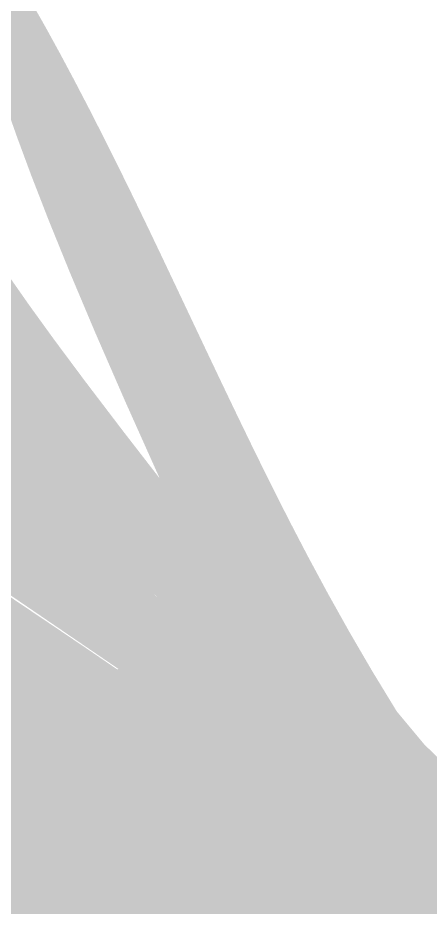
# Model space of a CAD drawing. Header units: millimetres. Extents: x -709 to -405, y 315 to 612.
# Drawn here: x -549.65 to -545.1, y 597.03 to 606.84 of the extents above; entities that cross this region are included whole.
import ezdxf

# ---------------------------------------------------------------- set-up
doc = ezdxf.new("R2010")
doc.units = ezdxf.units.MM
doc.layers.add('Background Fill', color=3, linetype='Continuous')
doc.layers.add('magpiefill', color=3, linetype='Continuous')
picture_1 = doc.add_image_def('image4.jpg', size_in_pixel=(2304, 3072))

msp = doc.modelspace()

# ---------------------------------------------------------------- hatches: boundary and pattern name
at = {"layer": 'magpiefill'}
h = msp.add_hatch(color=255, dxfattribs=at)
h.dxf.hatch_style = 1
h.paths.add_polyline_path([(-551.5692907313593, 606.851873923434), (-551.7338337830053, 607.1275860534022), (-551.8959483586306, 607.3996573564311), (-552.0558773083169, 607.6672383036558), (-552.2138634821446, 607.929479366214), (-552.370149730196, 608.1855310152409), (-552.5249789025513, 608.4345437218733), (-552.6785938492931, 608.6756679572474), (-552.8308326796631, 608.9075242495463), (-552.9799145395522, 609.126613355141), (-553.1236538340112, 609.3289060874494), (-553.2598649680913, 609.5103732598884), (-553.3863623468437, 609.6669856858774), (-553.5009603753196, 609.7947141788331), (-553.6014734585715, 609.8895295521733), (-553.6857160016492, 609.9474026193163), (-553.7520326187497, 609.9654935317261), (-553.800888760649, 609.9457197930508), (-553.8332800872685, 609.8911882449869), (-553.8502022585284, 609.8050057292289), (-553.8526509343505, 609.6902790874724), (-553.8416217746557, 609.5501151614121), (-553.8181104393655, 609.387620792744), (-553.7831125883997, 609.2059028231627), (-553.7372474736617, 609.0073055427004), (-553.6796287149774, 608.7911230347371), (-553.6089935241541, 608.555886830989), (-553.5240791129993, 608.300128463173), (-553.4236226933207, 608.0223794630053), (-553.3063614769255, 607.7211713622024), (-553.1710326756211, 607.3950356924811), (-553.0163735012148, 607.0425039855579), (-552.8394294658923, 606.660543677566), (-552.6304792833505, 606.2398658223084), (-552.3781099676651, 605.7696173780051), (-552.0709085329107, 605.2389453028757), (-551.6974619931627, 604.6369965551393), (-551.2463573624959, 603.9529180930167), (-550.7856353265374, 603.2901536969548), (-550.2570066276438, 602.8038616951259), (-549.7951041923994, 602.377847933216), (-549.3944754852887, 602.0075650978869), (-549.0496679707959, 601.688465875803), (-548.7552291134057, 601.4160029536265), (-548.5057063776028, 601.1856290180214), (-548.295647227872, 600.9927967556501), (-548.1195991286969, 600.832958853176), (-547.9725204689722, 600.7019355036412), (-547.8510133352279, 600.5970169256045), (-547.7520907384028, 600.5158608440032), (-547.6727656894382, 600.4561249837755), (-547.6100511992715, 600.415467069858), (-547.560960278844, 600.3915448271898), (-547.5225059390943, 600.3820159807073), (-547.4917011909623, 600.384538255349), (-547.4666557943375, 600.3982122573414), (-547.4498665049085, 600.4279101180722), (-547.4449268273141, 600.4799468502174), (-547.4554302661927, 600.5606374664546), (-547.484970326183, 600.6762969794592), (-547.5371405119241, 600.8332404019088), (-547.6155343280543, 601.0377827464799), (-547.723745279212, 601.2962390258489), (-547.9542619434447, 601.5902347003536), (-548.4863011618365, 602.2771419852785), (-548.9108686966489, 602.8346147735781), (-549.2486623665776, 603.2883263666129), (-549.5203799903198, 603.6639500657436), (-549.7467193865704, 603.9871591723307), (-549.9483783740262, 604.2836269877346), (-550.1426273935565, 604.5747297260191), (-550.3330273747275, 604.8646552520577), (-550.5197118692785, 605.1532943434264), (-550.7028144289486, 605.440537777701), (-550.8824686054774, 605.7262763324587), (-551.0588079506042, 606.0104007852752), (-551.2319660160691, 606.2928019137267), (-551.4020763536107, 606.5733704953902)])
h = msp.add_hatch(color=253, dxfattribs=at)
h.dxf.hatch_style = 1
h.paths.add_polyline_path([(-555.1518655678802, 607.8567135620165), (-555.3457827627525, 608.0688142272753), (-555.5290876551358, 608.2677350763284), (-555.7020352187128, 608.4540465120976), (-555.8646800840594, 608.6279326035745), (-556.0162755093337, 608.7880320840214), (-556.1558744095896, 608.9325973527702), (-556.2825296998808, 609.0598808091515), (-556.3952942952611, 609.1681348524967), (-556.4932211107839, 609.2556118821369), (-556.5753630615035, 609.3205642974034), (-556.6407730624732, 609.361244497627), (-556.6889937628781, 609.3766290038395), (-556.7215267484294, 609.3685908238725), (-556.7403633389683, 609.3397270872595), (-556.747494854338, 609.2926349235324), (-556.74491261438, 609.2299114622244), (-556.7346079389368, 609.1541538328675), (-556.7185721478505, 609.0679591649944), (-556.6987965609629, 608.9739245881378), (-556.6767584785636, 608.8739676086318), (-556.651879122731, 608.7672872400177), (-556.6230656959907, 608.6524028726368), (-556.5892254008685, 608.5278338968317), (-556.5492654398901, 608.3920997029445), (-556.5020930155807, 608.2437196813179), (-556.4466153304664, 608.0812132222943), (-556.3817395870727, 607.9030997162153), (-556.3065733325801, 607.7085397458534), (-556.2210254927828, 607.4992586637009), (-556.125205338133, 607.2776230146796), (-556.0192221390797, 607.0459993437111), (-555.9031851660736, 606.8067541957174), (-555.7772036895648, 606.5622541156212), (-555.6413869800032, 606.3148656483435), (-555.4958443078394, 606.066955338807), (-555.3367607122989, 605.8163153602713), (-555.1446243077075, 605.5424403993503), (-554.8959989771663, 605.2202507709953), (-554.5674486037768, 604.8246667901581), (-554.1355370706402, 604.3306087717904), (-553.5768282608581, 603.7129970308438), (-552.8678860575317, 602.9467518822695), (-551.985274343762, 602.0067936410198), (-548.5402734662041, 599.6554522151264), (-548.5199658425554, 599.6656008651978), (-548.3404081750654, 599.6656008651978), (-548.2588924364122, 599.6452320652774), (-549.2878009115433, 600.4063880464162), (-550.0965688963398, 601.02073505228), (-550.7182774061275, 601.5111597290423), (-551.1860074562321, 601.9005487228787), (-551.53284006198, 602.2117886799626), (-551.791856238697, 602.4677662464685), (-551.9961370017089, 602.6913680685715), (-552.1787633663427, 602.9054807924455), (-552.3668999841537, 603.1287968436595), (-552.5640460516219, 603.3632317653577), (-552.7677844014569, 603.6065068800802), (-552.9756978663681, 603.8563435103647), (-553.1853692790651, 604.1104629787516), (-553.3943814722583, 604.3665866077787), (-553.6003172786566, 604.6224357199857), (-553.8007595309701, 604.8757316379113), (-553.9935840506074, 605.1244290399669), (-554.1778386137719, 605.3674160280543), (-554.352863985365, 605.6038140599476), (-554.5180009302899, 605.8327445934196), (-554.6725902134483, 606.0533290862448), (-554.8159725997418, 606.264688996197), (-554.9474888540735, 606.4659457810503), (-555.0664797413451, 606.6562208985786), (-555.1719106333727, 606.8339403066211), (-555.2612453296291, 606.9947479632813), (-555.3315722364998, 607.1335923267294), (-555.3799797603718, 607.2454218551345), (-555.4035563076312, 607.3251850066663), (-555.3993902846638, 607.3678302394937), (-555.3645700978567, 607.3683060117866), (-555.296184153596, 607.3215607817148), (-555.1926072711373, 607.2247942396715), (-555.0573599212164, 607.0842110049515), (-554.8952489874367, 606.9082669290741), (-554.7110813534031, 606.7054178635562), (-554.5096639027197, 606.4841196599187), (-554.295803518992, 606.2528281696789), (-554.0743070858233, 606.0199992443563), (-553.8499814868186, 605.7940887354692), (-553.6189354821805, 605.574108334517), (-553.3424853385034, 605.3212930929207), (-552.9732491989806, 604.9874339020818), (-552.4638452068052, 604.5243216534017), (-551.7668915051696, 603.8837472382821), (-551.5817227410436, 603.711621280934), (-551.9260705580701, 604.1234933864095), (-552.2591585179324, 604.5206039236625), (-552.5808605795715, 604.9026899404744), (-552.8910507019275, 605.2694884846286), (-553.1896028439442, 605.6207366039083), (-553.4763909645613, 605.9561713460961), (-553.7512890227218, 606.2755297589749), (-554.0141709773662, 606.5785488903277), (-554.2649742898933, 606.8651046804601), (-554.5038904315272, 607.135628639773), (-554.7311743759492, 607.3906911711877), (-554.9470810968395, 607.6308626776281)])
h = msp.add_hatch(color=255, dxfattribs=at)
h.dxf.hatch_style = 1
h.paths.add_polyline_path([(-549.1896711831607, 606.4570867233474), (-549.3448371083472, 606.7397539908653), (-549.4935755817721, 607.0017757854166), (-549.6340737349855, 607.2391987153278), (-549.7645186995364, 607.4480693889252), (-549.88343637277, 607.6255508814696), (-549.9907077152104, 607.773272135952), (-550.0865524531787, 607.8939785622977), (-550.1711903129951, 607.990415570432), (-550.2448410209794, 608.0653285702793), (-550.3077243034526, 608.121462971765), (-550.3600598867346, 608.1615641848142), (-550.4020674971454, 608.1883776193508), (-550.4340034893363, 608.2039440304326), (-550.4562707312792, 608.2074855536398), (-550.469308719277, 608.1975196696849), (-550.4735569496321, 608.1725638592804), (-550.4694549186476, 608.1311356031388), (-550.4574421226256, 608.0717523819728), (-550.4379580578692, 607.9929316764941), (-550.4114422206809, 607.8931909674158), (-550.378146408741, 607.7711712784359), (-550.3375716252422, 607.6260078051984), (-550.2890311747537, 607.4569592863323), (-550.2318383618455, 607.2632844604677), (-550.1653064910877, 607.0442420662346), (-550.0887488670504, 606.799090842262), (-550.0014787943024, 606.5270895271794), (-549.9028095774153, 606.2274968596166), (-549.7909721631214, 605.8975581114929), (-549.6598680668127, 605.5264646878825), (-549.5023164460425, 605.1013945271507), (-549.3111364583661, 604.6095255676615), (-549.0791472613386, 604.0380357477786), (-548.7991680125136, 603.3741030058676), (-548.5079585465103, 602.7057528244651), (-548.2049176236376, 602.3211386777917), (-547.9430882151953, 601.98646972455), (-547.7179955925776, 601.6977171699685), (-547.5251650271789, 601.450852219275), (-547.3601217903944, 601.2418460776983), (-547.2183911536198, 601.0666699504669), (-547.0954983882488, 600.9212950428091), (-546.9869687656768, 600.8016925599535), (-546.8892793482631, 600.7055387807768), (-546.8027143622265, 600.6373302787463), (-546.7285098247506, 600.6032687009788), (-546.6679017530181, 600.6095556945913), (-546.6221261642129, 600.6623929066988), (-546.5924190755177, 600.7679819844183), (-546.5800165041163, 600.9325245748659), (-546.5861544671914, 601.1622223251584), (-546.6585740075734, 601.3012923897253), (-546.8584077440499, 601.6966138521889), (-547.0486681286293, 602.0822593312273), (-547.230735795492, 602.458015256003), (-547.4059581267476, 602.823895830204), (-547.5755494962201, 603.1808263556189), (-547.7406910256638, 603.5299599085588), (-547.9025638368314, 603.8724495653362), (-548.0623490514773, 604.2094484022639), (-548.2212277913542, 604.5421094956541), (-548.3803811782162, 604.8715859218189), (-548.5409903338164, 605.1990307570708), (-548.7037373815414, 605.524745999724), (-548.8673084513072, 605.8456293361033), (-549.0298906746639, 606.157727374536)])
h = msp.add_hatch(color=255, dxfattribs=at)
h.dxf.hatch_style = 1
h.paths.add_polyline_path([(-551.7668915051696, 603.8837472382819), (-552.4638452068052, 604.5243216534017), (-552.973249198981, 604.9874339020818), (-553.3424853385034, 605.3212930929207), (-553.6189354821805, 605.574108334517), (-553.8499814868186, 605.7940887354692), (-554.0743070858233, 606.0199992443563), (-554.295803518992, 606.2528281696789), (-554.5096639027197, 606.4841196599187), (-554.7110813534031, 606.7054178635562), (-554.8952489874367, 606.9082669290741), (-555.0573599212164, 607.0842110049515), (-555.1926072711373, 607.2247942396715), (-555.296184153596, 607.3215607817148), (-555.3645700978567, 607.3683060117866), (-555.3993902846638, 607.3678302394937), (-555.4035563076312, 607.3251850066663), (-555.3799797603718, 607.2454218551345), (-555.3315722364998, 607.1335923267294), (-555.2612453296291, 606.9947479632813), (-555.1719106333727, 606.8339403066211), (-555.0664797413451, 606.6562208985786), (-554.9474888540735, 606.4659457810503), (-554.8159725997418, 606.264688996197), (-554.6725902134483, 606.0533290862448), (-554.5180009302899, 605.8327445934196), (-554.352863985365, 605.6038140599476), (-554.1778386137719, 605.3674160280543), (-553.9935840506074, 605.1244290399669), (-553.8007595309701, 604.8757316379113), (-553.6003172786566, 604.6224357199857), (-553.3943814722583, 604.3665866077787), (-553.1853692790651, 604.1104629787516), (-552.9756978663681, 603.8563435103647), (-552.7677844014569, 603.6065068800802), (-552.5640460516219, 603.3632317653577), (-552.3668999841537, 603.1287968436595), (-552.1787633663427, 602.9054807924455), (-551.9961370017089, 602.6913680685715), (-551.791856238697, 602.4677662464685), (-551.53284006198, 602.2117886799626), (-551.1860074562321, 601.9005487228787), (-550.7182774061275, 601.5111597290423), (-550.0965688963398, 601.02073505228), (-549.2878009115433, 600.4063880464162), (-548.2588924364122, 599.6452320652774), (-548.1009988333432, 599.6057782952107), (-547.8017351725952, 599.5459557252235), (-547.3827681633829, 599.6057782952107), (-547.2940751822658, 599.6235079522529), (-547.4030916639526, 599.7354898965681), (-547.5325759132498, 599.8670644940422), (-547.6814560947117, 600.0171584765177), (-547.8486603728956, 600.1846985758334), (-548.0331169123563, 600.3686115238316), (-548.1437771708777, 600.4784861417743), (-549.6208075462903, 601.8773754743283), (-550.835006237267, 603.0175015481237)])
h = msp.add_hatch(color=255, dxfattribs=at)
h.dxf.hatch_style = 1
h.paths.add_polyline_path([(-552.7023243688383, 602.4962069933887), (-553.6255537774931, 603.0683592497384), (-554.3445483183009, 603.5010203660839), (-554.8859416566072, 603.812768479999), (-555.2763674577595, 604.0221817290557), (-555.5424593871052, 604.1478382508277), (-555.7108511099912, 604.2083161828889), (-555.8081762917642, 604.222193662812), (-555.8610685977721, 604.2080488281698), (-555.8915991454153, 604.1810431615867), (-555.9035888603079, 604.1426715258845), (-555.8962961201184, 604.0910121289363), (-555.8689793025142, 604.0241431786153), (-555.8208967851631, 603.9401428827936), (-555.7513069457333, 603.8370894493447), (-555.659468161893, 603.7130610861401), (-555.5446388113094, 603.5661360010544), (-555.4062201049749, 603.394394958379), (-555.244184587179, 603.1959289480922), (-555.0586476355361, 602.9688315165905), (-554.8497246276594, 602.7111962102713), (-554.617530941163, 602.4211165755319), (-554.3621819536613, 602.0966861587694), (-554.0837930427679, 601.7359985063812), (-553.7824795860961, 601.3371471647648), (-553.5381704596325, 601.217191596194), (-553.149989812666, 601.0246196110458), (-552.7547224227033, 600.8264470020817), (-552.3498687040329, 600.6213010608867), (-551.9344373098523, 600.4084409909476), (-551.5134698489959, 600.1896536433628), (-551.0935161692073, 599.967357781134), (-550.6811261182298, 599.7439721672611), (-550.2828495438079, 599.5219155647469), (-549.9052362936844, 599.3036067365921), (-549.5548362156038, 599.0914644457977), (-549.2381991573089, 598.887907455365), (-548.9987871707931, 598.887907455365), (-548.8192295033031, 598.887907455365), (-548.6995235100451, 599.007552595339), (-548.5199658425554, 599.007552595339), (-548.4601141683231, 599.3066654452748), (-548.4601141683231, 599.4263105852489), (-548.7593778290711, 599.5459557252235), (-548.5524161092576, 599.6493839799937), (-548.8891360137693, 599.8795164081293), (-549.2867831898686, 600.1482757611202), (-549.7313799107296, 600.4474769391746), (-550.2089484495295, 600.7689348425039), (-550.7055110794442, 601.104464371317), (-551.2070900736487, 601.4458804258237), (-551.6997077053188, 601.7849979062337), (-552.1693862476304, 602.1136317127566), (-552.6054481250617, 602.4254230729629)])
h = msp.add_hatch(color=253, dxfattribs=at)
h.dxf.hatch_style = 1
h.paths.add_polyline_path([(-547.2940532227777, 600.7482196174424), (-547.723745279212, 601.2962390258489), (-547.6155343280543, 601.0377827464799), (-547.5371405119241, 600.8332404019088), (-547.484970326183, 600.6762969794592), (-547.4554302661927, 600.5606374664546), (-547.4449268273141, 600.4799468502174), (-547.4498665049085, 600.4279101180722), (-547.4666557943375, 600.3982122573414), (-547.4917011909623, 600.384538255349), (-547.5225059390943, 600.3820159807073), (-547.5609602788437, 600.3915448271898), (-547.6100511992715, 600.415467069858), (-547.6727656894382, 600.4561249837755), (-547.7520907384028, 600.5158608440032), (-547.8510133352277, 600.5970169256045), (-547.9725204689722, 600.7019355036412), (-548.1195991286969, 600.832958853176), (-548.295647227872, 600.9927967556501), (-548.5057063776031, 601.1856290180214), (-548.7552291134057, 601.4160029536265), (-549.0496679707959, 601.688465875803), (-549.3944754852887, 602.0075650978869), (-549.7951041923994, 602.3778479332159), (-550.2570066276438, 602.8038616951259), (-550.7856353265374, 603.2901536969548), (-550.7061816549867, 603.175856874727), (-550.0655218847088, 602.2949598584905), (-549.6208075462899, 601.8773754743283), (-548.0769135754317, 600.4151599082976), (-547.2975764574167, 599.622808050109), (-546.7842408418871, 599.7254234351848), (-546.4849771811395, 599.7254234351848)])
h = msp.add_hatch(color=253, dxfattribs=at)
h.dxf.hatch_style = 1
h.paths.add_polyline_path([(-546.2246639422099, 600.4824757978669), (-546.4477862850205, 600.8965085146721), (-546.5861544671914, 601.1622223251584), (-546.5800165041163, 600.9325245748659), (-546.5924190755177, 600.7679819844183), (-546.6221261642129, 600.6623929066988), (-546.6679017530181, 600.6095556945913), (-546.7285098247506, 600.6032687009788), (-546.8027143622265, 600.6373302787463), (-546.8892793482631, 600.7055387807768), (-546.9869687656768, 600.8016925599535), (-547.0954983882488, 600.9212950428091), (-547.2183911536198, 601.0666699504669), (-547.3601217903944, 601.2418460776983), (-547.5251650271789, 601.4508522192752), (-547.7179955925776, 601.6977171699685), (-547.9430882151953, 601.9864697245504), (-548.2049176236376, 602.3211386777917), (-548.5079585465103, 602.7057528244651), (-548.4640178694463, 602.6049052802921), (-548.0851581893347, 601.7592327399017), (-547.9542619434447, 601.5902347003536), (-547.2940532227777, 600.7482196174421), (-546.4849771811395, 599.7254234351848), (-546.4849771811395, 599.4861331552364), (-546.4251255069072, 599.1870203053005), (-546.0061558529014, 599.007552595339), (-545.4674828504312, 599.1870203053005), (-545.7358928590954, 599.6275181223441), (-545.9878263449617, 600.059407810145)])
h = msp.add_hatch(color=255, dxfattribs=at)
h.dxf.hatch_style = 1
h.paths.add_polyline_path([(-553.5381704596325, 601.217191596194), (-553.9217639493155, 601.4055356659426), (-554.3032698674252, 601.5910245287072), (-554.6851877996748, 601.7750308929026), (-554.9182051196733, 601.8863817203883), (-555.7686865522816, 602.178530627929), (-556.4113789065871, 602.3821673676233), (-556.8712575572765, 602.5054183769131), (-557.1732978790365, 602.5564100932382), (-557.3424752465542, 602.54326895404), (-557.403765034516, 602.4741213967593), (-557.382142617609, 602.3570938588363), (-557.3025833705207, 602.2003127777124), (-557.184701163568, 602.0108535659621), (-557.0266638496, 601.7915875366983), (-556.8212777770956, 601.5443349781679), (-556.561349294534, 601.2709161786178), (-556.2396847503938, 600.9731514262944), (-555.8490904931557, 600.6528610094457), (-555.3823728712983, 600.3118652163172), (-554.8323382333007, 599.9519843351577), (-554.4453392381652, 599.8200813061253), (-553.8727456087488, 599.622256938143), (-553.2877477574652, 599.4164748634175), (-552.6992565684395, 599.2044412153786), (-552.1161829257944, 598.9878621274562), (-551.5474377136543, 598.7684437330801), (-551.0019318161429, 598.547892165681), (-550.4885761173839, 598.3279135586881), (-550.016281501501, 598.1102140455321), (-549.7170178407533, 598.1102140455321), (-549.4776084990308, 598.1700366155189), (-549.3579025057736, 598.3495043254808), (-549.2980508315411, 598.7682623153908), (-549.2381991573089, 598.887907455365), (-549.5548362156038, 599.0914644457977), (-549.9052362936847, 599.3036067365921), (-550.2828495438079, 599.5219155647469), (-550.68112611823, 599.7439721672611), (-551.0935161692073, 599.967357781134), (-551.5134698489959, 600.1896536433628), (-551.9344373098523, 600.4084409909476), (-552.3498687040329, 600.6213010608867), (-552.7547224227033, 600.8264470020817), (-553.149989812666, 601.0246196110458)])
at = {"layer": 'magpiefill', "true_color": 0x010101}
h = msp.add_hatch(color=18, dxfattribs=at)
h.dxf.hatch_style = 1
edge = h.paths.add_edge_path()
edge.add_line((-545.1682191896837, 575.377641575261), (-546.8717676340677, 575.2034866605933))
edge.add_line((-546.8717676340676, 575.2034866605933), (-549.771278421776, 573.2990530399884))
edge.add_line((-549.7712784217763, 573.299053039988), (-555.7359804338093, 568.993376191261))
edge.add_line((-555.7359804338092, 568.9933761912614), (-559.2153912632251, 565.6813158076742))
edge.add_line((-559.2153912632249, 565.6813158076737), (-559.7952913049322, 565.6813158076737))
edge.add_line((-559.795291304932, 565.6813158076737), (-560.3751939914321, 566.1781254151908))
edge.add_line((-560.3751939914323, 566.1781254151911), (-560.4580368545331, 566.5093309035709))
edge.add_line((-560.4580368545332, 566.5093309035706), (-562.1977422692413, 565.1845075751039))
edge.add_line((-562.1977422692412, 565.184507575104), (-564.5173477256561, 563.5284773833105))
edge.add_line((-564.5173477256564, 563.5284773833106), (-564.7658763149593, 564.6048972829658))
edge.add_line((-564.7658763149594, 564.6048972829658), (-564.6830334518586, 565.1845075751042))
edge.add_line((-564.6830334518585, 565.184507575104), (-563.6889164498527, 566.2609260998123))
edge.add_line((-563.6889164498526, 566.2609260998125), (-563.3575449974488, 566.5093309035709))
edge.add_line((-563.3575449974489, 566.5093309035706), (-563.6060735867521, 566.6749336477606))
edge.add_line((-563.606073586752, 566.674933647761), (-565.1800932752581, 565.5985151230527))
edge.add_line((-565.1800932752578, 565.5985151230527), (-565.5943075907628, 565.9297206114326))
edge.add_line((-565.594307590763, 565.9297206114323), (-565.594307590763, 566.178125415191))
edge.add_line((-565.594307590763, 566.1781254151911), (-566.2570531403641, 566.1781254151911))
edge.add_line((-566.257053140364, 566.1781254151911), (-566.5055817296669, 566.5093309035709))
edge.add_line((-566.5055817296671, 566.5093309035706), (-564.3516619994542, 567.6685514878474))
edge.add_line((-564.3516619994544, 567.6685514878477), (-563.9374476839498, 568.4137645241758))
edge.add_line((-563.9374476839495, 568.4137645241757), (-563.1918592712468, 569.0761768758827))
edge.add_line((-563.1918592712467, 569.0761768758827), (-564.6830334518586, 568.827772072124))
edge.add_line((-564.6830334518585, 568.8277720721243), (-563.523230723651, 569.8213899122111))
edge.add_line((-563.5232307236507, 569.8213899122109), (-559.6296055787298, 572.0570303961429))
edge.add_line((-559.6296055787301, 572.0570303961431), (-555.9845090231123, 574.7066784280235))
edge.add_line((-555.9845090231121, 574.7066784280232), (-551.8423552888881, 577.1079216561451))
edge.add_line((-551.8423552888878, 577.1079216561452), (-549.3570614614773, 578.5983477288019))
edge.add_line((-549.3570614614774, 578.5983477288021), (-549.1085328721745, 579.5091648842675))
edge.add_line((-549.1085328721746, 579.5091648842674), (-548.1972587332702, 580.0887751764056))
edge.add_line((-548.19725873327, 580.0887751764051), (-547.2031417312646, 579.6747676284567))
edge.add_line((-547.2031417312647, 579.6747676284572), (-546.5403961816633, 579.7575696880259))
edge.add_line((-546.5403961816635, 579.7575696880255), (-545.132064864153, 580.9167902723021))
edge.add_line((-545.132064864153, 580.9167902723024), (-543.972259491152, 581.6620033086308))
edge.add_line((-543.9722594911519, 581.6620033086307), (-543.8894166280511, 580.0059731168371))
edge.add_line((-543.889416628051, 580.0059731168371), (-544.2207907252482, 578.7639518479389))
edge.add_line((-544.2207907252481, 578.7639518479388), (-544.5521621776523, 578.5983477288019))
edge.add_line((-544.5521621776527, 578.5983477288021), (-545.0492220010519, 578.763951847939))
edge.add_line((-545.0492220010518, 578.7639518479388), (-545.71196490586, 578.1015394962319))
edge.add_line((-545.7119649058599, 578.101539496232), (-544.6893978614452, 577.2321412448622))
edge.add_line((-544.6893978614452, 577.2321412448625), (-544.5098401939553, 578.0098346546953))
edge.add_line((-544.5098401939555, 578.0098346546948), (-543.6719035307375, 578.488415214592))
edge.add_line((-543.6719035307375, 578.4884152145922), (-542.4149998583073, 578.5482377845793))
edge.add_line((-542.414999858307, 578.548237784579), (-541.6967691883467, 578.3089475046305))
edge.add_line((-541.6967691883468, 578.3089475046309), (-541.6967691883468, 577.7705443747466))
edge.add_line((-541.6967691883468, 577.7705443747465), (-542.2952938650493, 577.531254094798))
edge.add_line((-542.2952938650495, 577.5312540947979), (-543.4324941890151, 577.291963814849))
edge.add_line((-543.4324941890153, 577.2919638148493), (-544.7492521804714, 576.2749801250679))
edge.add_line((-544.7492521804712, 576.2749801250679), (-544.7492521804712, 575.5571092852223))
edge.add_line((-544.7492521804712, 575.5571092852224), (-543.6719035307375, 575.9758672751324))
edge.add_line((-543.6719035307375, 575.9758672751321), (-541.0383901926192, 576.9928509649136))
edge.add_line((-541.0383901926191, 576.9928509649137), (-539.3026625471573, 577.9500120847077))
edge.add_line((-539.3026625471571, 577.9500120847077), (-537.5669375464889, 579.2062860544377))
edge.add_line((-537.5669375464892, 579.2062860544376), (-535.2925368985574, 580.8813180140776))
edge.add_line((-535.2925368985576, 580.8813180140777), (-536.4895888967558, 580.4625600241677))
edge.add_line((-536.4895888967555, 580.4625600241677), (-537.6267892207213, 580.0438020342577))
edge.add_line((-537.6267892207217, 580.0438020342576), (-538.8238412189198, 580.3429148841934))
edge.add_line((-538.8238412189196, 580.3429148841932), (-539.9011898686533, 581.2402534340001))
edge.add_line((-539.9011898686533, 581.2402534340005), (-540.559568864381, 582.5563485987705))
edge.add_line((-540.559568864381, 582.5563485987707), (-540.7989782061036, 584.0519128484491))
edge.add_line((-540.7989782061036, 584.0519128484489), (-540.4997145453557, 585.427831958153))
edge.add_line((-540.4997145453556, 585.4278319581533), (-539.2428108729254, 586.8037510678574))
edge.add_line((-539.2428108729251, 586.8037510678572), (-539.9011898686532, 586.5644607879084))
edge.add_line((-539.9011898686533, 586.5644607879086), (-543.0135245350095, 584.949251398256))
edge.add_line((-543.0135245350094, 584.949251398256), (-545.7068948369468, 583.4536871485776))
edge.add_line((-545.7068948369471, 583.4536871485776), (-547.2032078510999, 582.2572357488349))
edge.add_line((-547.2032078510994, 582.2572357488348), (-547.9812928400851, 581.1206082940262))
edge.add_line((-547.9812928400854, 581.1206082940264), (-548.8192295033034, 580.4625600241679))
edge.add_line((-548.8192295033031, 580.4625600241677), (-549.7170178407532, 580.2232697442192))
edge.add_line((-549.7170178407533, 580.223269744219), (-550.2556934880166, 580.4625600241675))
edge.add_line((-550.2556934880166, 580.4625600241677), (-550.5549545039714, 580.8214954440904))
edge.add_line((-550.5549545039713, 580.8214954440903), (-550.4951028297393, 581.6590100489632))
edge.add_line((-550.4951028297394, 581.6590100489633), (-549.8965781530366, 583.0349291586674))
edge.add_line((-549.8965781530363, 583.0349291586672), (-550.3155451622487, 583.9322677084742))
edge.add_line((-550.3155451622491, 583.9322677084748), (-550.4352511555072, 583.1545742986419))
edge.add_line((-550.4352511555069, 583.1545742986418), (-550.9739241579769, 582.7956388787192))
edge.add_line((-550.9739241579771, 582.7956388787188), (-552.2906821494329, 582.0179454688861))
edge.add_line((-552.2906821494328, 582.0179454688865), (-552.7096491586451, 582.3170583188223))
edge.add_line((-552.709649158645, 582.3170583188222), (-553.1286188126506, 582.5563485987707))
edge.add_line((-553.1286188126508, 582.5563485987707), (-553.5475858218631, 582.9751065886807))
edge.add_line((-553.5475858218632, 582.9751065886802), (-553.7271434893531, 583.6331548585387))
edge.add_line((-553.7271434893529, 583.633154858539), (-553.6672918151208, 584.051912848449))
edge.add_line((-553.6672918151207, 584.0519128484489), (-554.2059648175912, 584.171557988423))
edge.add_line((-554.2059648175912, 584.1715579884232), (-554.5052284783387, 584.4108482683716))
edge.add_line((-554.5052284783387, 584.4108482683716), (-554.9241981323447, 584.8296062582816))
edge.add_line((-554.9241981323448, 584.8296062582818), (-555.2833134673245, 585.308186818179))
edge.add_line((-555.2833134673244, 585.3081868181789), (-555.1037557998345, 586.2055253679858))
edge.add_line((-555.1037557998345, 586.2055253679858), (-555.2833134673244, 586.2055253679858))
edge.add_line((-555.2833134673244, 586.2055253679858), (-555.8219864697949, 586.3849930779475))
edge.add_line((-555.821986469795, 586.3849930779473), (-556.360659472265, 586.8635736378444))
edge.add_line((-556.360659472265, 586.8635736378443), (-556.6599231330129, 587.4617993377158))
edge.add_line((-556.6599231330126, 587.4617993377157), (-556.5402171397545, 588.0002024675999))
edge.add_line((-556.5402171397546, 588.0002024676), (-556.4205137912902, 588.5984281674713))
edge.add_line((-556.4205137912905, 588.5984281674711), (-556.7197748072451, 588.6582507374583))
edge.add_line((-556.7197748072451, 588.6582507374582), (-557.3183021287407, 589.1966538673424))
edge.add_line((-557.3183021287404, 589.1966538673429), (-557.6774174637205, 589.9145233322415))
edge.add_line((-557.6774174637206, 589.9145233322415), (-557.6175657894886, 590.5725716021))
edge.add_line((-557.6175657894885, 590.5725716020997), (-556.6000714587807, 591.2306198719582))
edge.add_line((-556.6000714587808, 591.2306198719582), (-555.2234591482992, 591.9484907118039))
edge.add_line((-555.2234591482992, 591.9484907118041), (-554.2658191366168, 592.7261841216368))
edge.add_line((-554.2658191366171, 592.7261841216368), (-553.4278824733991, 593.4440549614825))
edge.add_line((-553.4278824733988, 593.4440549614825), (-553.3081764801411, 593.5637001014567))
edge.add_line((-553.3081764801408, 593.5637001014566), (-553.0089128193929, 593.6833452414307))
edge.add_line((-553.008912819393, 593.6833452414311), (-552.6497974844128, 593.9824580913669))
edge.add_line((-552.649797484413, 593.9824580913667), (-552.589945810181, 594.2217483713151))
edge.add_line((-552.5899458101809, 594.2217483713149), (-552.5899458101809, 594.4012160812765))
edge.add_line((-552.5899458101809, 594.4012160812766), (-552.6497974844129, 594.6405063612251))
edge.add_line((-552.649797484413, 594.6405063612253), (-552.829355151903, 594.819974071187))
edge.add_line((-552.829355151903, 594.8199740711867), (-553.0089128193931, 594.9396192111609))
edge.add_line((-553.008912819393, 594.9396192111607), (-553.2483248059086, 594.9994417811479))
edge.add_line((-553.2483248059089, 594.9994417811482), (-553.0687671384187, 595.1190869211224))
edge.add_line((-553.0687671384186, 595.1190869211221), (-552.829355151903, 595.1190869211221))
edge.add_line((-552.829355151903, 595.1190869211221), (-552.5899458101809, 595.1789094911092))
edge.add_line((-552.5899458101809, 595.1789094911093), (-552.1709761561752, 595.1789094911093))
edge.add_line((-552.1709761561754, 595.1789094911093), (-551.9315668144528, 595.1789094911093))
edge.add_line((-551.9315668144528, 595.1789094911093), (-551.7520091469629, 595.2387320610965))
edge.add_line((-551.7520091469629, 595.2387320610964), (-551.5724514794728, 595.3583772010705))
edge.add_line((-551.5724514794723, 595.358377201071), (-551.4527454862147, 595.6574900510068))
edge.add_line((-551.4527454862148, 595.6574900510068), (-551.3928911671892, 595.8369577609681))
edge.add_line((-551.3928911671895, 595.8369577609677), (-551.6323031537048, 596.0762480409165))
edge.add_line((-551.6323031537048, 596.0762480409167), (-552.4103881426905, 596.4950060308266))
edge.add_line((-552.4103881426905, 596.4950060308267), (-551.3928911671893, 596.2557157508779))
edge.add_line((-551.3928911671895, 596.2557157508782), (-550.8542181647191, 596.136070610904))
edge.add_line((-550.8542181647188, 596.1360706109036), (-550.5549545039712, 596.3155383208652))
edge.add_line((-550.5549545039713, 596.3155383208651), (-550.5549545039713, 596.4351834608393))
edge.add_line((-550.5549545039713, 596.4351834608392), (-550.5549545039713, 596.734296310775))
edge.add_line((-550.5549545039713, 596.7342963107749), (-550.7345148162545, 596.8539414507491))
edge.add_line((-550.7345148162547, 596.8539414507491), (-550.8542181647191, 597.1530543006849))
edge.add_line((-550.8542181647188, 597.153054300685), (-550.3753968364808, 597.0932317306978))
edge.add_line((-550.3753968364811, 597.0932317306979), (-550.135987494759, 597.0932317306979))
edge.add_line((-550.1359874947591, 597.0932317306979), (-549.7768721597789, 597.0932317306979))
edge.add_line((-549.7768721597789, 597.0932317306979), (-549.7768721597789, 597.2128768706721))
edge.add_line((-549.7768721597789, 597.212876870672), (-549.836723834011, 597.571812290595))
edge.add_line((-549.8367238340111, 597.571812290595), (-549.9564298272687, 597.8111011955965))
edge.add_line((-549.9564298272688, 597.8111011955965), (-550.0162815015009, 598.1102140455323))
edge.add_line((-550.016281501501, 598.1102140455321), (-549.7170178407534, 598.1102140455321))
edge.add_line((-549.7170178407533, 598.1102140455321), (-549.4776084990308, 598.1700366155192))
edge.add_line((-549.4776084990308, 598.1700366155189), (-549.3579025057732, 598.3495043254806))
edge.add_line((-549.3579025057736, 598.3495043254808), (-549.2980508315416, 598.7682623153908))
edge.add_line((-549.2980508315411, 598.7682623153908), (-549.238199157309, 598.8879074553649))
edge.add_line((-549.2381991573089, 598.887907455365), (-548.9987871707931, 598.887907455365))
edge.add_line((-548.9987871707931, 598.887907455365), (-548.8192295033032, 598.887907455365))
edge.add_line((-548.8192295033031, 598.887907455365), (-548.699523510045, 599.0075525953392))
edge.add_line((-548.6995235100451, 599.007552595339), (-548.5199658425552, 599.007552595339))
edge.add_line((-548.5199658425554, 599.007552595339), (-548.4601141683233, 599.3066654452748))
edge.add_line((-548.4601141683231, 599.3066654452748), (-548.4601141683231, 599.426310585249))
edge.add_line((-548.4601141683231, 599.4263105852489), (-548.759377829071, 599.545955725223))
edge.add_line((-548.7593778290711, 599.5459557252235), (-548.5199658425555, 599.6656008651977))
edge.add_line((-548.5199658425554, 599.6656008651978), (-548.3404081750652, 599.6656008651978))
edge.add_line((-548.3404081750654, 599.6656008651978), (-548.1009988333433, 599.6057782952107))
edge.add_line((-548.1009988333432, 599.6057782952107), (-547.8017351725953, 599.5459557252235))
edge.add_line((-547.8017351725952, 599.5459557252235), (-547.3827681633828, 599.6057782952107))
edge.add_line((-547.3827681633829, 599.6057782952107), (-546.7842408418874, 599.7254234351849))
edge.add_line((-546.7842408418871, 599.7254234351848), (-546.4849771811392, 599.7254234351848))
edge.add_line((-546.4849771811395, 599.7254234351848), (-546.4849771811395, 599.4861331552363))
edge.add_line((-546.4849771811395, 599.4861331552364), (-546.4251255069074, 599.1870203053006))
edge.add_line((-546.4251255069072, 599.1870203053005), (-546.0061558529015, 599.0075525953389))
edge.add_line((-546.0061558529014, 599.007552595339), (-545.467482850431, 599.1870203053006))
edge.add_line((-545.4674828504312, 599.1870203053005), (-545.1682191896837, 598.8280848853778))
edge.add_line((-545.1682191896837, 598.8280848853776), (-544.7488263687367, 598.4109589575828))
edge.add_arc((-648.6511857215571, 537.7491140729563), 120.3144201826582, 24.7196834331034, 30.277882808560207, ccw=False)
edge.add_arc((-537.4166207146294, 589.6614120409312), 2.51826219136443, 219.4264190677759, 277.5112522925736)
edge.add_arc((-534.6950742778389, 584.9712530684664), 3.245741509411416, 76.09792839104102, 137.4828955815185, ccw=False)
edge.add_arc((-534.8717373004184, 581.0016900516954), 7.184187663795377, 60.01917854986198, 82.34898294536907, ccw=False)
edge.add_arc((-534.7746973622313, 576.6428919093247), 11.14329365096371, 55.16074552816218, 71.73216053091483, ccw=False)
edge.add_arc((-528.7185335126057, 580.4833238387569), 5.314548889013932, 86.65890143975243, 120.31950619075)
edge.add_arc((-527.0913721789158, 577.8548367488356), 8.405306442883164, 120.8490791888012, 144.9821508602809)
edge.add_arc((-532.8394413880935, 582.0746959557254), 1.285987344152523, 152.0183299640194, 206.9559763139688)
edge.add_arc((-631.1445825528156, 463.0433559825585), 153.1987863640041, 45.89312228263083, 50.63922831697852, ccw=False)
edge.add_line((-524.518381268496, 573.0466347658721), (-524.6387722632398, 572.5659821608127))
edge.add_line((-524.6387722632397, 572.5659821608124), (-524.4592145957496, 572.3266918808639))
edge.add_line((-524.4592145957495, 572.3266918808642), (-523.9205389484862, 572.1472241709026))
edge.add_line((-523.9205389484862, 572.1472241709025), (-524.1000966159761, 571.7882887509799))
edge.add_line((-524.1000966159759, 571.78828875098), (-523.8606872742538, 571.4891759010442))
edge.add_line((-523.8606872742537, 571.4891759010442), (-523.7409812809956, 571.1900630511084))
edge.add_line((-523.7409812809959, 571.1900630511084), (-524.1599509350016, 570.8311276311857))
edge.add_line((-524.1599509350015, 570.8311276311855), (-524.2198026092335, 570.4721922112625))
edge.add_line((-524.2198026092334, 570.4721922112625), (-524.0402449417435, 570.1132567913398))
edge.add_line((-524.0402449417437, 570.1132567913402), (-524.5190662699816, 569.9337890813786))
edge.add_line((-524.5190662699814, 569.9337890813784), (-524.9978875982193, 570.0534342213526))
edge.add_line((-524.9978875982194, 570.0534342213526), (-524.9380359239874, 569.6346762314427))
edge.add_line((-524.9380359239875, 569.6346762314427), (-525.5964122749224, 569.4552085214814))
edge.add_line((-525.5964122749222, 569.4552085214816), (-525.89567593567, 569.6346762314429))
edge.add_line((-525.8956759356699, 569.6346762314427), (-526.0752336031599, 569.6944988014299))
edge.add_line((-526.0752336031596, 569.69449880143), (-526.2547912706495, 569.4552085214815))
edge.add_line((-526.2547912706499, 569.4552085214816), (-526.5540549313978, 569.2159182415328))
edge.add_line((-526.5540549313977, 569.2159182415326), (-526.8533185921456, 569.3355633815071))
edge.add_line((-526.8533185921457, 569.335563381507), (-527.6314035811314, 568.7971602516227))
edge.add_line((-527.6314035811314, 568.797160251623), (-527.6314035811314, 569.0364505315715))
edge.add_line((-527.6314035811314, 569.0364505315716), (-528.1700765836014, 569.5150310914687))
edge.add_line((-528.1700765836014, 569.5150310914685), (-528.1700765836014, 569.7543213714173))
edge.add_line((-528.1700765836014, 569.7543213714174), (-528.2897825768595, 569.6346762314429))
edge.add_line((-528.2897825768591, 569.6346762314427), (-528.6488979118388, 569.0962731015584))
edge.add_line((-528.6488979118391, 569.0962731015586), (-528.6488979118391, 568.737337681636))
edge.add_line((-528.6488979118391, 568.7373376816358), (-528.6488979118391, 567.9596442718031))
edge.add_line((-528.6488979118391, 567.9596442718032), (-529.0678649210514, 567.9596442718032))
edge.add_line((-529.0678649210515, 567.9596442718032), (-529.2474225885417, 568.1391119817645))
edge.add_line((-529.2474225885418, 568.1391119817642), (-529.3072769075674, 568.2587571217384))
edge.add_line((-529.3072769075674, 568.2587571217384), (-529.9058015842695, 568.4382248317))
edge.add_line((-529.9058015842695, 568.4382248317002), (-530.2050652450174, 568.6176925416618))
edge.add_line((-530.2050652450176, 568.6176925416617), (-530.3247712382757, 568.4980474016875))
edge.add_line((-530.3247712382756, 568.4980474016875), (-530.3247712382756, 568.1989345517517))
edge.add_line((-530.3247712382756, 568.1989345517513), (-530.6838865732553, 567.7203539918542))
edge.add_line((-530.6838865732553, 567.7203539918543), (-530.9232959149779, 567.8998217018159))
edge.add_line((-530.9232959149778, 567.8998217018158), (-530.9232959149778, 568.0792894117774))
edge.add_line((-530.9232959149778, 568.079289411777), (-531.6415292297313, 567.8998217018154))
edge.add_line((-531.6415292297314, 567.8998217018158), (-532.0006445647116, 567.4810637119058))
edge.add_line((-532.0006445647114, 567.4810637119061), (-532.7787269089034, 567.1819508619703))
edge.add_line((-532.7787269089034, 567.1819508619701), (-533.1378422438836, 567.3614185719317))
edge.add_line((-533.1378422438837, 567.3614185719318), (-533.3174025561672, 567.6605314218676))
edge.add_line((-533.3174025561673, 567.6605314218674), (-533.6166635721214, 567.6605314218674))
edge.add_line((-533.6166635721214, 567.6605314218674), (-534.2750425678495, 567.1221282919831))
edge.add_line((-534.2750425678497, 567.122128291983), (-534.8735698893456, 566.5239025921115))
edge.add_line((-534.8735698893455, 566.5239025921114), (-535.4720945660476, 565.8060317522658))
edge.add_line((-535.4720945660476, 565.8060317522659), (-535.9509158942856, 565.2078060523946))
edge.add_line((-535.9509158942857, 565.2078060523946), (-536.3698855482913, 564.7890494374317))
edge.add_line((-536.3698855482912, 564.7890494374316), (-536.968410224994, 564.60958172747))
edge.add_line((-536.9684102249936, 564.6095817274703), (-537.5070858722569, 564.7292268674445))
edge.add_line((-537.5070858722569, 564.7292268674445), (-537.866201207237, 565.0881609124203))
edge.add_line((-537.8662012072372, 565.0881609124207), (-538.2253165422173, 565.4470963323433))
edge.add_line((-538.2253165422175, 565.4470963323429), (-538.4048742097074, 565.9854994622272))
edge.add_line((-538.4048742097071, 565.9854994622275), (-538.704137870455, 566.4042574521375))
edge.add_line((-538.7041378704552, 566.4042574521372), (-539.003401531203, 566.4640800221244))
edge.add_line((-539.0034015312032, 566.4640800221243), (-539.3625168661833, 566.5837251620985))
edge.add_line((-539.3625168661831, 566.5837251620989), (-539.6617778821372, 566.5837251620989))
edge.add_line((-539.6617778821378, 566.5837251620989), (-540.2004535294014, 567.4212411419188))
edge.add_line((-540.2004535294014, 567.4212411419189), (-540.7391265318714, 568.1391119817645))
edge.add_line((-540.7391265318711, 568.1391119817642), (-540.9785358735932, 568.1391119817642))
edge.add_line((-540.9785358735933, 568.1391119817642), (-541.4573572018314, 568.3784022617131))
edge.add_line((-541.4573572018315, 568.3784022617131), (-542.2952938650495, 569.1560956715458))
edge.add_line((-542.2952938650495, 569.1560956715458), (-542.5347058515648, 569.5150310914685))
edge.add_line((-542.5347058515648, 569.5150310914685), (-542.6544092000292, 569.7543213714173))
edge.add_line((-542.6544092000295, 569.7543213714174), (-542.7142635190554, 570.1132567913401))
edge.add_line((-542.7142635190551, 570.1132567913402), (-542.9536728607771, 570.1132567913402))
edge.add_line((-542.9536728607773, 570.1132567913402), (-543.4923458632477, 570.2927245013018))
edge.add_line((-543.4923458632475, 570.2927245013016), (-543.552200182273, 570.4123696412757))
edge.add_line((-543.552200182273, 570.4123696412759), (-543.7916095239951, 570.7713050611985))
edge.add_line((-543.7916095239949, 570.7713050611983), (-543.851461198227, 570.8909502011725))
edge.add_line((-543.8514611982274, 570.8909502011726), (-544.1507248589753, 571.548998471031))
edge.add_line((-544.1507248589752, 571.5489984710313), (-544.5098401939554, 571.7882887509801))
edge.add_line((-544.5098401939555, 571.78828875098), (-544.6893978614454, 571.9677564609412))
edge.add_line((-544.6893978614452, 571.9677564609415), (-544.928809847961, 572.3266918808645))
edge.add_line((-544.928809847961, 572.3266918808642), (-545.0485158412187, 572.8052724407613))
edge.add_line((-545.0485158412188, 572.8052724407611), (-545.0485158412188, 573.1043839157497))
edge.add_line((-545.0485158412188, 573.1043839157497), (-544.6295461872131, 573.7026096156212))
edge.add_line((-544.6295461872132, 573.7026096156213), (-544.8091038547034, 573.6427870456341))
edge.add_line((-544.8091038547035, 573.642787045634), (-545.2280735087091, 574.1213676055312))
edge.add_line((-545.228073508709, 574.1213676055313), (-545.2879251829411, 574.5401255954413))
edge.add_line((-545.2879251829412, 574.540125595441), (-544.8091038547033, 575.2579964352866))
edge.add_line((-544.8091038547035, 575.2579964352868), (-545.1682191896837, 575.377641575261))

# ---------------------------------------------------------------- pictures from other files: only their frames are drawn
at = {"layer": 'Background Fill'}
image = msp.add_image(picture_1, insert=(-628.1487649466446, 314.5885956253977), size_in_units=(223.08048177217646, 297.44064236290194), dxfattribs=at)
image.dxf.flags = 7

doc.saveas('drawing.dxf')
